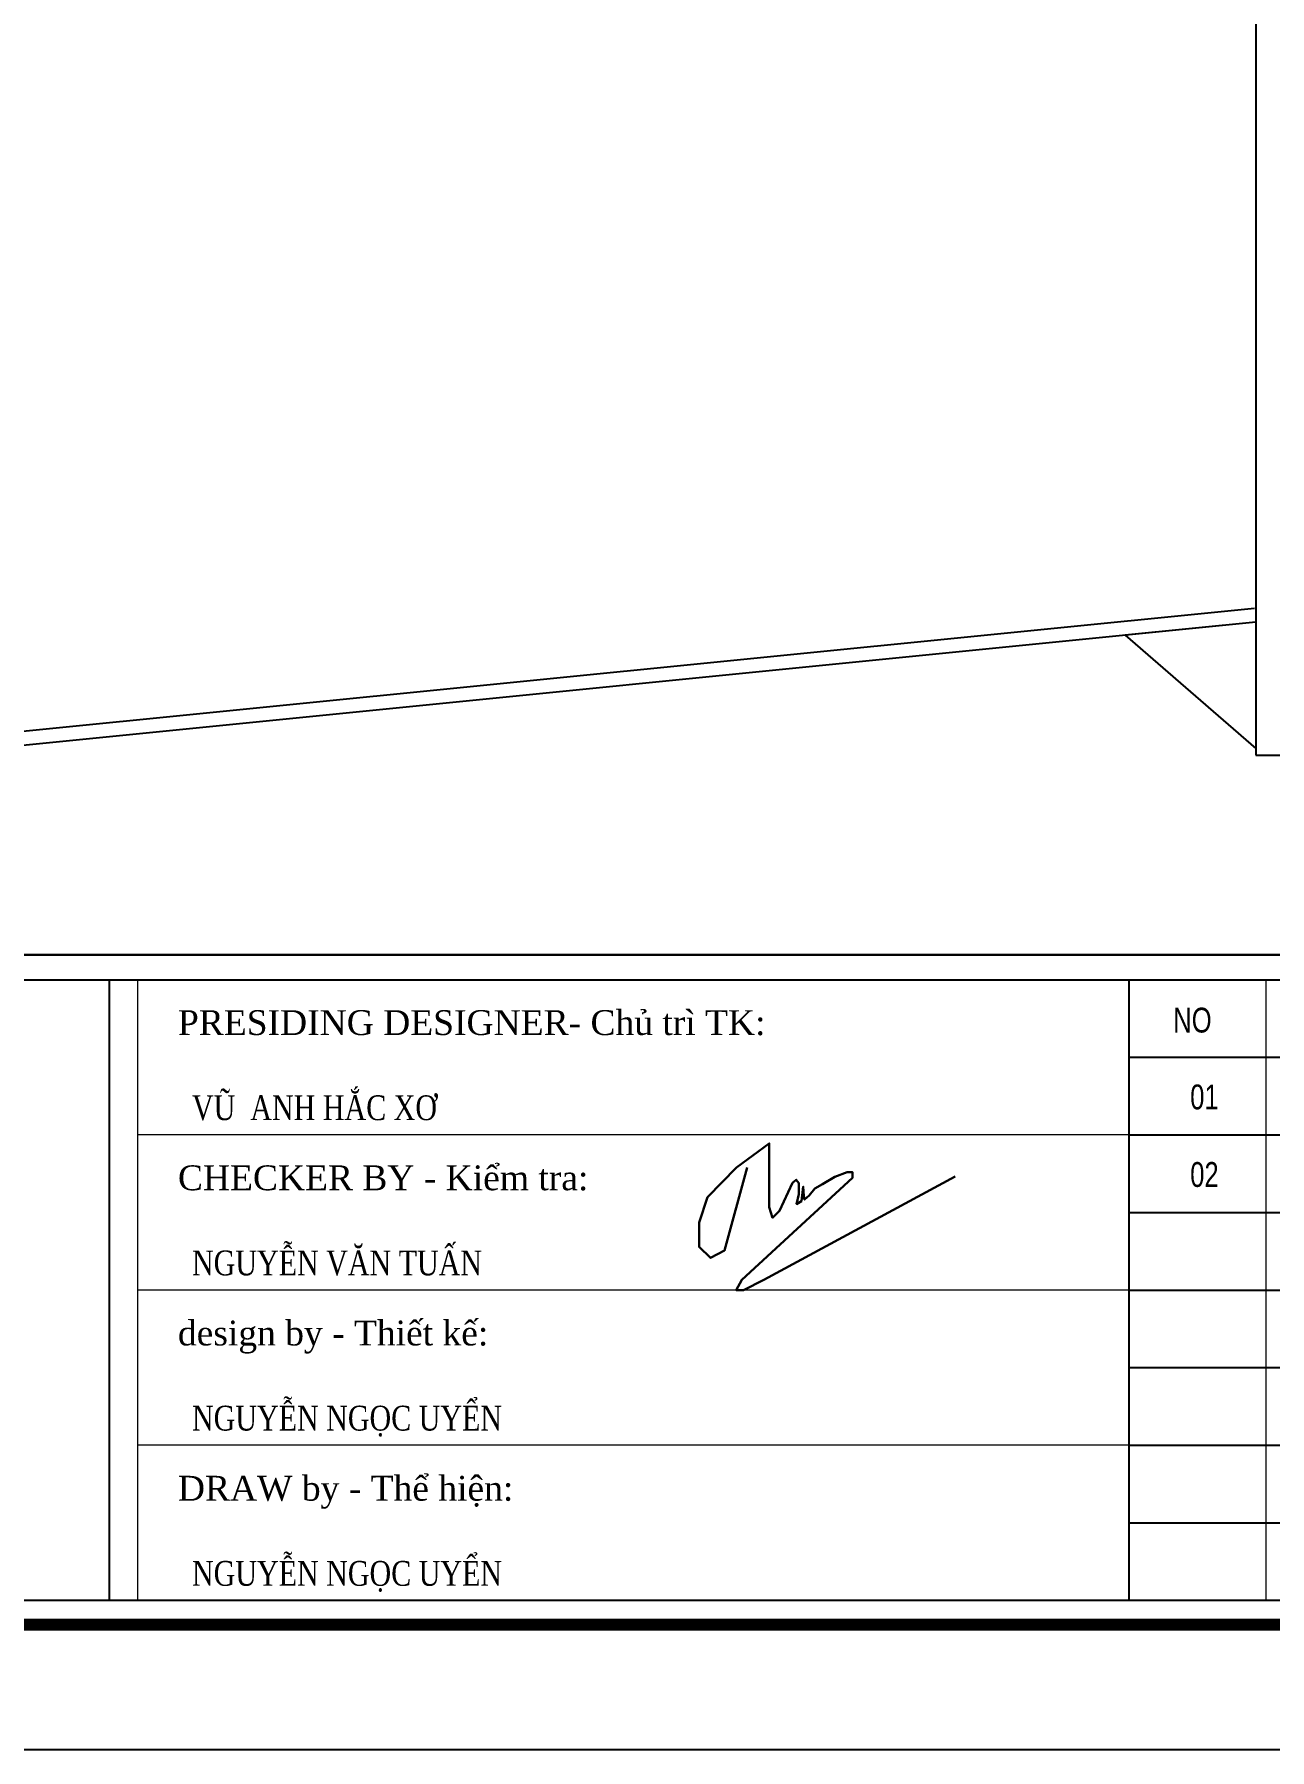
# Model space of a CAD drawing. Header units: inches. Extents: x 315041 to 662841, y -45540 to -35018.
# Drawn here: x 329815.9 to 329905.4, y -37110 to -36985.7 of the extents above; entities that cross this region are included whole.
import ezdxf
from ezdxf.enums import TextEntityAlignment as Align

# ---------------------------------------------------------------- set-up
doc = ezdxf.new("R2010")
doc.units = ezdxf.units.IN
doc.header["$MEASUREMENT"] = 0
for name, color, linetype in [('1', 1, 'Continuous'), ('2', 2, 'Continuous'), ('251', 251, 'Continuous'), ('7', 7, 'Continuous'), ('BAO KHUNG', 31, 'Continuous')]:
    doc.layers.add(name, color=color, linetype=linetype)
doc.layers.add('Cover text', color=7, linetype='Continuous', true_color=0x52370f)
doc.layers.add('S-Hatch', color=8, linetype='Continuous', lineweight=9)
doc.styles.add('ST3', font='times.ttf', dxfattribs={"width": 0.8})
doc.styles.get("Standard").update_dxf_attribs({"font": 'VHARIALN.TTF'})

# ---------------------------------------------------------------- blocks, each defined once
blk = doc.blocks.new('A$C3be9bcc6')
at = {"layer": '1', "color": 5, "lineweight": 30}
blk.add_lwpolyline([(0.81, 8.89), (-0.84, 2.88), (-1.85, 2.33), (-2.68, 3.13), (-2.68, 4.9), (-2.07, 6.74), (0.04, 8.88), (2.4, 10.63), (2.4, 6), (2.65, 5.25), (3.15, 5.75), (4.09, 7.78), (4.36, 8), (4.55, 7.76), (4.55, 6.96), (4.38, 6.24), (4.73, 6.44), (4.87, 7.5), (4.91, 6.81), (4.96, 6.56), (5.3, 6.85), (5.71, 7.36), (6.26, 7.68), (7.16, 8.21), (8.05, 8.54), (8.45, 8.54), (8.45, 8.14), (0.41, 0.75), (0, 0), (0.54, 0), (2.01, 0.75), (15.87, 8.23)], dxfattribs=at)
blk = doc.blocks.new('A$C75D82031')
at = {"layer": '2', "color": 157, "linetype": 'Continuous'}
blk.add_lwpolyline([(0, 420), (594, 420), (594, 0), (0, 0)], close=True, dxfattribs=at)
at = {"layer": '251', "linetype": 'Continuous'}
for p, q in [((285.8, 50.19), (346.77, 50.19)), ((285.8, 44.56), (346.77, 44.56)), ((285.8, 38.94), (346.77, 38.94)), ((285.8, 33.31), (346.77, 33.31)), ((285.8, 27.69), (346.77, 27.69)), ((285.8, 22.06), (346.77, 22.06)), ((285.8, 16.44), (346.77, 16.44))]:
    blk.add_line(p, q, dxfattribs=at)
at = {"layer": '7', "color": 147, "linetype": 'Continuous'}
blk.add_lwpolyline([(12.33, 57.61), (581.67, 57.61), (581.67, 409.19), (12.33, 409.19)], close=True, dxfattribs=at)
at = {"layer": 'BAO KHUNG', "color": 167, "linetype": 'Continuous', "const_width": 0.871}
blk.add_lwpolyline([(10.59, 9.07), (583.41, 9.07), (583.41, 410.93), (10.59, 410.93)], close=True, dxfattribs=at)
at = {"layer": 'BAO KHUNG', "color": 7}
for points in [[(144.95, 55.81), (285.8, 55.81), (285.8, 10.81), (144.95, 10.81)], [(211.89, 55.81), (474.14, 55.81), (474.14, 10.81), (211.89, 10.81)]]:
    blk.add_lwpolyline(points, close=True, dxfattribs=at)
at = {"layer": 'S-Hatch'}
for p, q in [((213.95, 10.81), (213.95, 55.81)), ((295.73, 55.81), (295.73, 10.81)), ((285.8, 44.56), (213.95, 44.56)), ((285.8, 33.31), (213.95, 33.31)), ((285.8, 22.06), (213.95, 22.06))]:
    blk.add_line(p, q, dxfattribs=at)
blk.add_blockref('A$C3be9bcc6', (257.32, 33.31))
at = {"layer": 'BAO KHUNG', "color": 7, "linetype": 'Continuous', "style": 'ST3'}
for s, p in [('PRESIDING DESIGNER- Chủ trì TK:', (216.86, 51.8)), ('CHECKER BY - Kiểm tra:', (216.86, 40.55)), ('design by - Thiết kế:', (216.86, 29.3)), ('DRAW by - Thể hiện:', (216.86, 18.05))]:
    blk.add_text(s, height=1.8, dxfattribs=at).set_placement(p)
at = {"layer": 'BAO KHUNG', "color": 7, "linetype": 'Continuous', "width": 0.9}
for s, p in [('NO', (290.4, 52.88)), ('01', (291.27, 47.31)), ('02', (291.27, 41.69))]:
    blk.add_text(s, height=1.8, dxfattribs=at).set_placement(p, align=Align.MIDDLE_CENTER)
at = {"layer": 'Cover text', "linetype": 'Continuous', "style": 'ST3', "width": 0.8}
for s, p in [('VŨ  ANH HẮC XƠ', (217.88, 45.63)), ('NGUYỄN VĂN TUẤN', (217.88, 34.38)), ('NGUYỄN NGỌC UYỂN', (217.88, 23.13)), ('NGUYỄN NGỌC UYỂN', (217.88, 11.88))]:
    blk.add_text(s, height=1.8, dxfattribs=at).set_placement(p)

msp = doc.modelspace()

# ---------------------------------------------------------------- linework, layer by layer
at = {"color": 8}
msp.add_lwpolyline([(329621.7734, -36700.8371), (330191.1113, -36700.8371), (330191.1113, -37052.4169), (329621.7734, -37052.4169)], close=True, dxfattribs=at)
at = {"layer": '2'}
for p, q in [((329904.3428, -37027.3107), (329653.2802, -37052.4169)), ((329904.4423, -37028.3057), (329663.3301, -37052.4169))]:
    msp.add_line(p, q, dxfattribs=at)
msp.add_lwpolyline([(329904.4423, -37037.9561), (329906.4423, -37037.9561), (329906.4423, -36957.9561), (329904.4423, -36957.9561)], close=True, dxfattribs=at)
msp.add_lwpolyline([(329904.4266, -37028.3073), (329894.9737, -37029.2526), (329904.4423, -37037.4561)], dxfattribs=at)

# ---------------------------------------------------------------- block references
at = {"color": 1}
msp.add_blockref('A$C75D82031', (329609.4423, -37110.027), dxfattribs=at)

doc.saveas('drawing.dxf')
